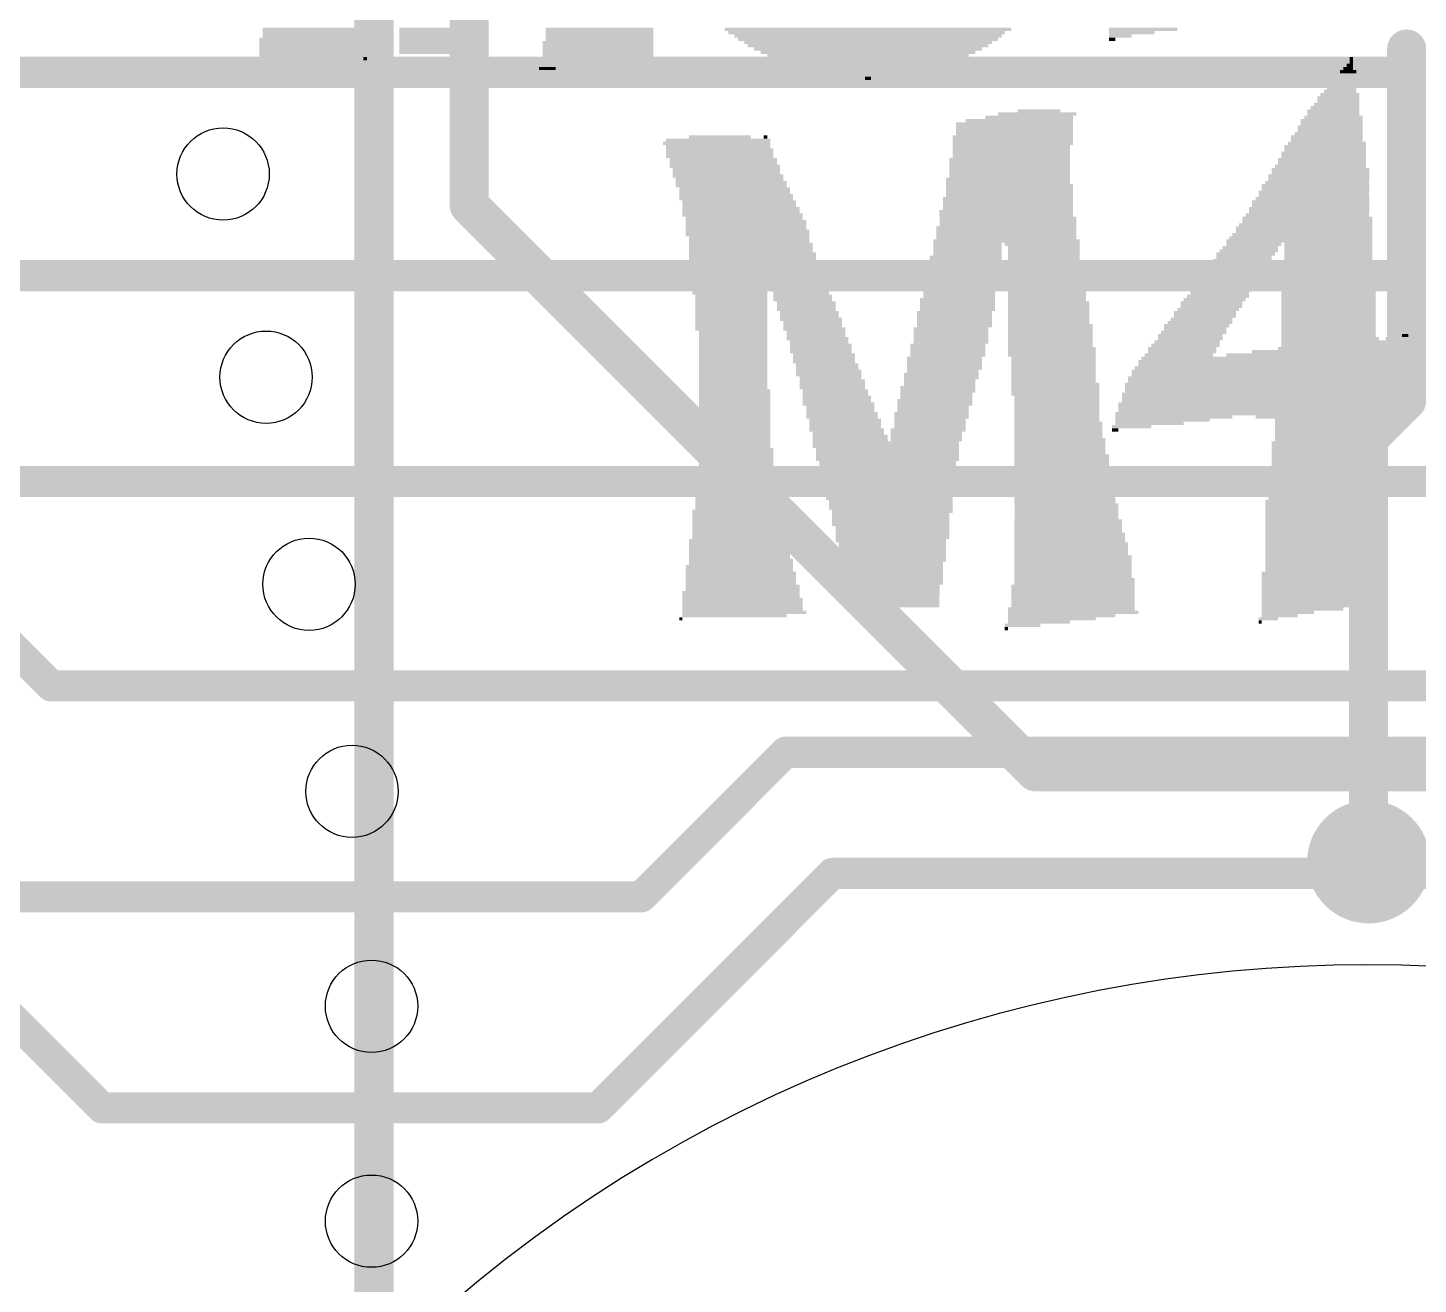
# Model space of a CAD drawing. Extents: x -59 to 59, y -28 to 22.
# Drawn here: x -8.71 to 0.33, y -5.49 to 2.68 of the extents above; entities that cross this region are included whole.
import ezdxf

# ---------------------------------------------------------------- set-up
doc = ezdxf.new("R2010")
doc.units = 0
for name, color, linetype in [('1', 12, 'CONTINUOUS'), ('16', 5, 'CONTINUOUS'), ('18', 110, 'CONTINUOUS'), ('20', 4, 'CONTINUOUS'), ('200', 132, 'CONTINUOUS')]:
    doc.layers.add(name, color=color, linetype=linetype)

# ---------------------------------------------------------------- blocks, each defined once
blk = doc.blocks.new('RECT')
blk.add_solid([(-0.5, -0.5), (0.5, -0.5), (-0.5, 0.5), (0.5, 0.5)])
blk = doc.blocks.new('ROUNDV')
at = {"const_width": 0.5}
blk.add_lwpolyline([(0, -0.25, 1), (0, 0.25, 1), (0, -0.25)], format="xyb", dxfattribs=at)

msp = doc.modelspace()

# ---------------------------------------------------------------- linework, layer by layer
at = {"layer": '1'}
for points, const_width in [([(-10.3886, 2.3876), (9.2456, 2.3876)], 0.2032), ([(-9.7028, 1.0668), (8.5598, 1.0668)], 0.2032), ([(-10.065, -0.095), (-8.5598, -1.6002)], 0.2032), ([(-9.3138, -0.2714), (8.4248, -0.2714)], 0.2032), ([(-8.5598, -1.6002), (7.6708, -1.6002)], 0.2032), ([(-4.7244, -2.9718), (-3.7846, -2.032)], 0.2032), ([(-3.7846, -2.032), (4.2926, -2.032)], 0.2032), ([(-10.478, -2.095), (-8.2296, -4.3434)], 0.2032), ([(-0.127, -2.8194), (-0.052, -2.7444)], 0.254), ([(-0.052, -2.7444), (0.0066, -2.7444)], 0.254), ([(-5.0038, -4.3434), (-3.4798, -2.8194)], 0.2032), ([(-3.4798, -2.8194), (-0.127, -2.8194)], 0.2032), ([(-0.127, -2.8194), (4.1148, -2.8194)], 0.2032), ([(-9.0265, -2.9718), (-4.7244, -2.9718)], 0.2032), ([(-8.2296, -4.3434), (-5.0038, -4.3434)], 0.2032)]:
    msp.add_lwpolyline(points, dxfattribs=dict(at, const_width=const_width))
for points, const_width in [([(-8.5598, -1.5494, 1), (-8.5598, -1.651)], 0.1016), ([(-8.5957, -1.6361, 1), (-8.5239, -1.5643)], 0.1016), ([(-3.7846, -1.9812, 1), (-3.7846, -2.0828)], 0.1016), ([(-3.7487, -2.0679, 1), (-3.8205, -1.9961)], 0.1016), ([(-0.052, -2.6809, 1), (-0.052, -2.8079)], 0.127), ([(-0.0071, -2.7893, 1), (-0.0969, -2.6995)], 0.127), ([(0.0066, -2.8079, 1), (0.0066, -2.6809)], 0.127), ([(-0.1719, -2.7745, 1), (-0.0821, -2.8643)], 0.127), ([(-3.4798, -2.7686, 1), (-3.4798, -2.8702)], 0.1016), ([(-3.4439, -2.8553, 1), (-3.5157, -2.7835)], 0.1016), ([(-0.127, -2.7686, 1), (-0.127, -2.8702)], 0.1016), ([(-0.127, -2.8702, 1), (-0.127, -2.7686)], 0.1016), ([(-4.7603, -2.9359, 1), (-4.6885, -3.0077)], 0.1016), ([(-4.7244, -3.0226, 1), (-4.7244, -2.921)], 0.1016), ([(-8.2296, -4.2926, 1), (-8.2296, -4.3942)], 0.1016), ([(-5.0038, -4.3942, 1), (-5.0038, -4.2926)], 0.1016), ([(-8.2655, -4.3793, 1), (-8.1937, -4.3075)], 0.1016), ([(-5.0397, -4.3075, 1), (-4.9679, -4.3793)], 0.1016)]:
    msp.add_lwpolyline(points, format="xyb", dxfattribs=dict(at, const_width=const_width))
at = {"layer": '16', "const_width": 0.254}
for points in [[(-6.461, -17.145), (-6.461, 4.953)], [(-5.842, 4.191), (-5.842, 1.524)], [(0.254, 0.254), (0.254, 2.54)], [(-5.842, 1.524), (-2.159, -2.159)], [(0, 0), (0.254, 0.254)], [(0.0066, -0.0066), (0, 0)], [(0.0066, -2.7444), (0.0066, -0.0066)], [(-2.159, -2.159), (2.413, -2.159)]]:
    msp.add_lwpolyline(points, dxfattribs=at)
at = {"layer": '16', "const_width": 0.127}
for points in [[(0.3175, 2.54, 1), (0.1905, 2.54)], [(-5.7971, 1.5689, 1), (-5.8869, 1.4791)], [(-5.9055, 1.524, 1), (-5.7785, 1.524)], [(0.2989, 0.2091, 1), (0.2091, 0.2989)], [(0.1905, 0.254, 1), (0.3175, 0.254)], [(0.0449, 0.0449, 1), (-0.0449, -0.0449)], [(-0.0449, 0.0449, 1), (0.0449, -0.0449)], [(0.0701, -0.0066, 1), (-0.0569, -0.0066)], [(-0.0383, -0.0515, 1), (0.0515, 0.0383)], [(-2.159, -2.0955, 1), (-2.159, -2.2225)], [(-2.2039, -2.2039, 1), (-2.1141, -2.1141)], [(-0.0569, -2.7444, 1), (0.0701, -2.7444)]]:
    msp.add_lwpolyline(points, format="xyb", dxfattribs=at)
at = {"layer": '20'}
for centre in [(-7.4422, 1.7272), (-7.1628, 0.4064), (-6.8834, -0.9398), (-6.604, -2.286), (-6.477, -3.683), (-6.477, -5.08)]:
    msp.add_circle(centre, 0.3, dxfattribs=at)
msp.add_arc((0, -12.573), 9.1599, 45, 135, dxfattribs=at)

# ---------------------------------------------------------------- block references
at = {"layer": '18', "xscale": 0.8001, "yscale": 0.8001}
msp.add_blockref('ROUNDV', (0.0066, -2.7444), dxfattribs=at)
msp.add_blockref('ROUNDV', (0.0066, -2.7444), dxfattribs=at)
at = {"layer": '200'}
for p, xscale, yscale in [((-6.8682, 2.667), 0.635, 0.0213), ((-6.8682, 2.6458), 0.635, 0.0211), ((-6.8682, 2.6247), 0.635, 0.0211), ((-6.0211, 2.667), 0.5512, 0.0213), ((-6.0211, 2.6458), 0.5512, 0.0211), ((-6.0211, 2.6247), 0.5512, 0.0211), ((-4.9949, 2.667), 0.6985, 0.0213), ((-4.9949, 2.6458), 0.6985, 0.0211), ((-4.9949, 2.6247), 0.6985, 0.0211), ((-3.2487, 2.667), 1.8644, 0.0213), ((-3.2588, 2.6458), 1.7983, 0.0211), ((-3.2487, 2.6247), 1.7374, 0.0211), ((-1.4592, 2.667), 0.4445, 0.0213), ((-1.5342, 2.6458), 0.2946, 0.0211), ((-1.6078, 2.6247), 0.1473, 0.0211), ((-6.8783, 2.6035), 0.6553, 0.0213), ((-6.8783, 2.5823), 0.6553, 0.0211), ((-6.8682, 2.5612), 0.6756, 0.0211), ((-6.8682, 2.54), 0.6756, 0.0213), ((-6.0211, 2.6035), 0.5512, 0.0213), ((-6.0211, 2.5823), 0.5512, 0.0211), ((-6.0211, 2.5612), 0.5512, 0.0211), ((-6.0325, 2.54), 0.5283, 0.0213), ((-5.0051, 2.5823), 0.7188, 0.0211), ((-5.0051, 2.5612), 0.7188, 0.0211), ((-5.0051, 2.54), 0.7188, 0.0213), ((-4.9949, 2.6035), 0.6985, 0.0213), ((-3.2487, 2.6035), 1.6916, 0.0213), ((-3.2487, 2.5823), 1.6104, 0.0211), ((-3.2487, 2.5612), 1.5646, 0.0211), ((-3.2487, 2.54), 1.4834, 0.0213), ((-1.6612, 2.6035), 0.0406, 0.0213), ((-6.8682, 2.5188), 0.6756, 0.0211), ((-6.8682, 2.4977), 0.6756, 0.0211), ((-6.8999, 2.4765), 0.6121, 0.0213), ((-6.5189, 2.4765), 0.0229, 0.0213), ((-6.0325, 2.5188), 0.5283, 0.0211), ((-5.0051, 2.5188), 0.7188, 0.0211), ((-5.0051, 2.4977), 0.7188, 0.0211), ((-5.1321, 2.4553), 0.4648, 0.0211), ((-5.2172, 2.4342), 0.2946, 0.0211), ((-5.0584, 2.4765), 0.6121, 0.0213), ((-3.2487, 2.5188), 1.397, 0.0211), ((-3.2487, 2.4977), 1.3106, 0.0211), ((-3.2499, 2.4765), 1.2268, 0.0213), ((-3.2588, 2.4553), 1.1227, 0.0211), ((-3.2487, 2.4342), 1.016, 0.0211), ((-0.1156, 2.4342), 0.0432, 0.0211), ((-0.1054, 2.4765), 0.0229, 0.0213), ((-0.1054, 2.4553), 0.0229, 0.0211), ((-5.334, 2.413), 0.1067, 0.0213), ((-3.2487, 2.413), 0.889, 0.0213), ((-3.2487, 2.3918), 0.7214, 0.0211), ((-3.2487, 2.3707), 0.508, 0.0211), ((-3.2487, 2.3495), 0.0406, 0.0213), ((-0.1473, 2.3495), 0.1473, 0.0213), ((-0.1372, 2.3707), 0.127, 0.0211), ((-0.127, 2.3918), 0.1067, 0.0211), ((-0.1257, 2.413), 0.0635, 0.0213), ((-0.1791, 2.2648), 0.2108, 0.0211), ((-0.1689, 2.286), 0.1905, 0.0213), ((-0.1588, 2.3283), 0.1702, 0.0211), ((-0.1588, 2.3072), 0.1702, 0.0211), ((-0.2007, 2.1802), 0.2946, 0.0211), ((-0.1905, 2.2225), 0.2743, 0.0213), ((-0.1905, 2.2013), 0.2743, 0.0211), ((-0.1803, 2.2437), 0.254, 0.0211), ((-2.2644, 2.0743), 0.6985, 0.0211), ((-2.2009, 2.0955), 0.5715, 0.0213), ((-2.1488, 2.1167), 0.508, 0.0211), ((-2.1374, 2.1378), 0.2769, 0.0211), ((-0.2337, 2.0743), 0.4013, 0.0211), ((-0.2223, 2.0955), 0.3785, 0.0213), ((-0.2223, 2.1378), 0.3378, 0.0211), ((-0.2223, 2.1167), 0.3378, 0.0211), ((-0.2121, 2.159), 0.3175, 0.0213), ((-2.2962, 2.0532), 0.762, 0.0211), ((-2.2962, 2.032), 0.762, 0.0213), ((-2.2962, 2.0108), 0.762, 0.0211), ((-2.2962, 1.9897), 0.762, 0.0211), ((-0.254, 1.9897), 0.442, 0.0211), ((-0.2438, 2.032), 0.4216, 0.0213), ((-0.2438, 2.0108), 0.4216, 0.0211), ((-0.2337, 2.0532), 0.4013, 0.0211), ((-4.2329, 1.9262), 0.6985, 0.0211), ((-4.2228, 1.9473), 0.6782, 0.0211), ((-4.2228, 1.905), 0.6782, 0.0213), ((-4.2113, 1.9685), 0.4013, 0.0213), ((-3.9154, 1.9685), 0.0229, 0.0213), ((-2.3165, 1.905), 0.762, 0.0213), ((-2.3063, 1.9685), 0.7823, 0.0213), ((-2.3063, 1.9473), 0.7823, 0.0211), ((-2.3063, 1.9262), 0.7823, 0.0211), ((-0.2756, 1.905), 0.5309, 0.0213), ((-0.2642, 1.9262), 0.508, 0.0211), ((-0.2654, 1.9685), 0.4648, 0.0213), ((-0.2654, 1.9473), 0.4648, 0.0211), ((-4.2126, 1.8838), 0.6985, 0.0211), ((-4.2126, 1.8627), 0.6985, 0.0211), ((-4.2126, 1.8415), 0.6985, 0.0213), ((-4.1897, 1.8203), 0.6985, 0.0211), ((-4.1897, 1.7992), 0.6985, 0.0211), ((-2.3279, 1.8203), 0.7849, 0.0211), ((-2.3279, 1.7992), 0.7849, 0.0211), ((-2.3165, 1.8838), 0.762, 0.0211), ((-2.3165, 1.8627), 0.762, 0.0211), ((-2.3165, 1.8415), 0.762, 0.0213), ((-0.2959, 1.8203), 0.5715, 0.0211), ((-0.2959, 1.7992), 0.5715, 0.0211), ((-0.2858, 1.8627), 0.5512, 0.0211), ((-0.2858, 1.8415), 0.5512, 0.0213), ((-0.2756, 1.8838), 0.5309, 0.0211), ((-4.1796, 1.778), 0.7188, 0.0213), ((-4.1694, 1.7568), 0.6985, 0.0211), ((-4.1694, 1.7357), 0.6985, 0.0211), ((-4.1593, 1.7145), 0.7188, 0.0213), ((-2.3279, 1.778), 0.7849, 0.0213), ((-2.3279, 1.7568), 0.7849, 0.0211), ((-2.3279, 1.7357), 0.7849, 0.0211), ((-2.3279, 1.7145), 0.7849, 0.0213), ((-0.3175, 1.7145), 0.6553, 0.0213), ((-0.3073, 1.7568), 0.635, 0.0211), ((-0.3073, 1.7357), 0.635, 0.0211), ((-0.3061, 1.778), 0.5918, 0.0213), ((-4.1377, 1.6722), 0.7214, 0.0211), ((-4.1377, 1.651), 0.7214, 0.0213), ((-4.1491, 1.6933), 0.6985, 0.0211), ((-4.1161, 1.6298), 0.7188, 0.0211), ((-2.3381, 1.6933), 0.8052, 0.0211), ((-2.3381, 1.6722), 0.8052, 0.0211), ((-2.3279, 1.651), 0.8255, 0.0213), ((-2.3279, 1.6298), 0.8255, 0.0211), ((-0.3391, 1.651), 0.6985, 0.0213), ((-0.3391, 1.6298), 0.6985, 0.0211), ((-0.3277, 1.6722), 0.6756, 0.0211), ((-0.3175, 1.6933), 0.6553, 0.0211), ((-4.1161, 1.6087), 0.7188, 0.0211), ((-4.1059, 1.5875), 0.7391, 0.0213), ((-4.1059, 1.5663), 0.7391, 0.0211), ((-4.0856, 1.5452), 0.7391, 0.0211), ((-2.3381, 1.5663), 0.8458, 0.0211), ((-2.3381, 1.5452), 0.8458, 0.0211), ((-2.3279, 1.6087), 0.8255, 0.0211), ((-2.3279, 1.5875), 0.8255, 0.0213), ((-0.3708, 1.5452), 0.762, 0.0211), ((-0.3594, 1.5663), 0.7391, 0.0211), ((-0.3493, 1.6087), 0.7188, 0.0211), ((-0.3493, 1.5875), 0.7188, 0.0213), ((-4.0856, 1.524), 0.7391, 0.0213), ((-4.0742, 1.5028), 0.762, 0.0211), ((-4.0742, 1.4817), 0.762, 0.0211), ((-4.064, 1.4605), 0.7823, 0.0213), ((-4.0538, 1.4393), 0.762, 0.0211), ((-2.3495, 1.4817), 0.8687, 0.0211), ((-2.3495, 1.4605), 0.8687, 0.0213), ((-2.3393, 1.4393), 0.889, 0.0211), ((-2.3381, 1.524), 0.8458, 0.0213), ((-2.3381, 1.5028), 0.8458, 0.0211), ((-0.3924, 1.4393), 0.8458, 0.0211), ((-0.3912, 1.4605), 0.8026, 0.0213), ((-0.381, 1.5028), 0.7823, 0.0211), ((-0.381, 1.4817), 0.7823, 0.0211), ((-0.3708, 1.524), 0.762, 0.0213), ((-4.0323, 1.3547), 0.8052, 0.0211), ((-4.0424, 1.4182), 0.7849, 0.0211), ((-4.0424, 1.397), 0.7849, 0.0213), ((-4.0424, 1.3758), 0.7849, 0.0211), ((-2.3495, 1.3758), 0.9093, 0.0211), ((-2.3495, 1.3547), 0.9093, 0.0211), ((-2.3393, 1.4182), 0.889, 0.0211), ((-2.3393, 1.397), 0.889, 0.0213), ((-0.4128, 1.3758), 0.8865, 0.0211), ((-0.4128, 1.3547), 0.8865, 0.0211), ((-0.4026, 1.397), 0.8661, 0.0213), ((-0.3924, 1.4182), 0.8458, 0.0211), ((-4.0323, 1.3335), 0.8052, 0.0213), ((-4.0208, 1.3123), 0.7823, 0.0211), ((-4.0208, 1.2912), 0.7823, 0.0211), ((-4.0107, 1.27), 0.8026, 0.0213), ((-2.3482, 1.2912), 0.9525, 0.0211), ((-2.6022, 1.27), 0.4445, 0.0213), ((-2.3495, 1.3335), 0.9093, 0.0213), ((-2.3495, 1.3123), 0.9093, 0.0211), ((-2.1158, 1.27), 0.4877, 0.0213), ((-0.4445, 1.2912), 0.95, 0.0211), ((-0.7404, 1.27), 0.3581, 0.0213), ((-0.4343, 1.3123), 0.9296, 0.0211), ((-0.4242, 1.3335), 0.9093, 0.0213), ((-0.2553, 1.27), 0.5715, 0.0213), ((-4.0107, 1.2488), 0.8026, 0.0211), ((-4.0107, 1.2277), 0.8026, 0.0211), ((-3.9992, 1.2065), 0.8255, 0.0213), ((-3.9992, 1.1853), 0.8255, 0.0211), ((-2.6137, 1.1853), 0.4674, 0.0211), ((-2.6022, 1.2488), 0.4445, 0.0211), ((-2.6022, 1.2277), 0.4445, 0.0211), ((-2.6022, 1.2065), 0.4445, 0.0213), ((-2.1057, 1.2488), 0.4674, 0.0211), ((-2.1057, 1.2277), 0.4674, 0.0211), ((-2.1057, 1.2065), 0.4674, 0.0213), ((-2.1057, 1.1853), 0.4674, 0.0211), ((-0.7925, 1.2065), 0.381, 0.0213), ((-0.8039, 1.1853), 0.3581, 0.0211), ((-0.7722, 1.2277), 0.381, 0.0211), ((-0.762, 1.2488), 0.3607, 0.0211), ((-0.2553, 1.2488), 0.5715, 0.0211), ((-0.2553, 1.2277), 0.5715, 0.0211), ((-0.2553, 1.2065), 0.5715, 0.0213), ((-0.2553, 1.1853), 0.5715, 0.0211), ((-3.9992, 1.1642), 0.8255, 0.0211), ((-3.9789, 1.143), 0.8255, 0.0213), ((-3.9789, 1.1218), 0.8255, 0.0211), ((-3.9789, 1.1007), 0.8255, 0.0211), ((-3.9688, 1.0795), 0.8458, 0.0213), ((-2.6353, 1.1007), 0.4648, 0.0211), ((-2.6353, 1.0795), 0.4648, 0.0213), ((-2.6137, 1.1642), 0.4674, 0.0211), ((-2.6251, 1.143), 0.4445, 0.0213), ((-2.6251, 1.1218), 0.4445, 0.0211), ((-2.1057, 1.1642), 0.4674, 0.0211), ((-2.0955, 1.143), 0.4877, 0.0213), ((-2.0955, 1.1218), 0.4877, 0.0211), ((-2.0955, 1.1007), 0.4877, 0.0211), ((-2.0955, 1.0795), 0.4877, 0.0213), ((-0.8788, 1.0795), 0.381, 0.0213), ((-0.8573, 1.1007), 0.3835, 0.0211), ((-0.8357, 1.143), 0.381, 0.0213), ((-0.8357, 1.1218), 0.381, 0.0211), ((-0.8153, 1.1642), 0.381, 0.0211), ((-0.2553, 1.1642), 0.5715, 0.0211), ((-0.2553, 1.143), 0.5715, 0.0213), ((-0.2553, 1.1218), 0.5715, 0.0211), ((-0.2553, 1.1007), 0.5715, 0.0211), ((-0.2553, 1.0795), 0.5715, 0.0213), ((-3.9688, 1.0583), 0.8458, 0.0211), ((-3.9688, 1.0372), 0.8458, 0.0211), ((-3.9573, 1.016), 0.8687, 0.0213), ((-4.1478, 0.9948), 0.4877, 0.0211), ((-3.7033, 0.9948), 0.3607, 0.0211), ((-2.6454, 1.016), 0.4851, 0.0213), ((-2.6454, 0.9948), 0.4851, 0.0211), ((-2.6353, 1.0583), 0.4648, 0.0211), ((-2.6353, 1.0372), 0.4648, 0.0211), ((-2.0955, 1.0583), 0.4877, 0.0211), ((-2.0955, 1.0372), 0.4877, 0.0211), ((-2.0853, 1.016), 0.508, 0.0213), ((-2.0853, 0.9948), 0.508, 0.0211), ((-0.9309, 0.9948), 0.4039, 0.0211), ((-0.9195, 1.016), 0.381, 0.0213), ((-0.889, 1.0583), 0.4013, 0.0211), ((-0.8992, 1.0372), 0.381, 0.0211), ((-0.2553, 1.0583), 0.5715, 0.0211), ((-0.2553, 1.0372), 0.5715, 0.0211), ((-0.2553, 1.016), 0.5715, 0.0213), ((-0.2553, 0.9948), 0.5715, 0.0211), ((-4.1478, 0.9737), 0.4877, 0.0211), ((-4.1478, 0.9525), 0.4877, 0.0213), ((-4.1377, 0.9313), 0.4674, 0.0211), ((-4.1377, 0.9102), 0.4674, 0.0211), ((-3.6932, 0.9737), 0.381, 0.0211), ((-3.683, 0.9525), 0.3607, 0.0213), ((-3.6728, 0.9313), 0.381, 0.0211), ((-3.6728, 0.9102), 0.381, 0.0211), ((-2.667, 0.9102), 0.4877, 0.0211), ((-2.6556, 0.9737), 0.4648, 0.0211), ((-2.6556, 0.9525), 0.4648, 0.0213), ((-2.6556, 0.9313), 0.4648, 0.0211), ((-2.0853, 0.9737), 0.508, 0.0211), ((-2.0853, 0.9525), 0.508, 0.0213), ((-2.0853, 0.9313), 0.508, 0.0211), ((-2.0853, 0.9102), 0.508, 0.0211), ((-0.9944, 0.9102), 0.4039, 0.0211), ((-0.9728, 0.9313), 0.4013, 0.0211), ((-0.9525, 0.9737), 0.4013, 0.0211), ((-0.9627, 0.9525), 0.381, 0.0213), ((-0.254, 0.9737), 0.6147, 0.0211), ((-0.254, 0.9525), 0.6147, 0.0213), ((-0.254, 0.9313), 0.6147, 0.0211), ((-0.254, 0.9102), 0.6147, 0.0211), ((-4.1377, 0.889), 0.4674, 0.0213), ((-4.1377, 0.8678), 0.4674, 0.0211), ((-4.1377, 0.8467), 0.4674, 0.0211), ((-4.1377, 0.8255), 0.4674, 0.0213), ((-4.1377, 0.8043), 0.4674, 0.0211), ((-3.65, 0.889), 0.381, 0.0213), ((-3.65, 0.8678), 0.381, 0.0211), ((-3.65, 0.8467), 0.381, 0.0211), ((-3.6297, 0.8255), 0.381, 0.0213), ((-3.6297, 0.8043), 0.381, 0.0211), ((-2.6873, 0.8255), 0.4877, 0.0213), ((-2.6873, 0.8043), 0.4877, 0.0211), ((-2.667, 0.889), 0.4877, 0.0213), ((-2.667, 0.8678), 0.4877, 0.0211), ((-2.667, 0.8467), 0.4877, 0.0211), ((-2.0739, 0.889), 0.5309, 0.0213), ((-2.0739, 0.8678), 0.5309, 0.0211), ((-2.0739, 0.8467), 0.5309, 0.0211), ((-2.0739, 0.8255), 0.5309, 0.0213), ((-2.0739, 0.8043), 0.5309, 0.0211), ((-1.0579, 0.8255), 0.4039, 0.0213), ((-1.0579, 0.8043), 0.4039, 0.0211), ((-1.0363, 0.8467), 0.4013, 0.0211), ((-1.016, 0.889), 0.4013, 0.0213), ((-1.016, 0.8678), 0.4013, 0.0211), ((-0.254, 0.889), 0.6147, 0.0213), ((-0.254, 0.8678), 0.6147, 0.0211), ((-0.254, 0.8467), 0.6147, 0.0211), ((-0.254, 0.8255), 0.6147, 0.0213), ((-0.254, 0.8043), 0.6147, 0.0211), ((-4.1377, 0.7832), 0.4674, 0.0211), ((-4.1377, 0.762), 0.4674, 0.0213), ((-4.1377, 0.7408), 0.4674, 0.0211), ((-4.1377, 0.7197), 0.4674, 0.0211), ((-3.6195, 0.7832), 0.4013, 0.0211), ((-3.5979, 0.7197), 0.4039, 0.0211), ((-3.6093, 0.762), 0.381, 0.0213), ((-3.6093, 0.7408), 0.381, 0.0211), ((-2.7089, 0.7197), 0.4851, 0.0211), ((-2.6873, 0.7832), 0.4877, 0.0211), ((-2.6873, 0.762), 0.4877, 0.0213), ((-2.6873, 0.7408), 0.4877, 0.0211), ((-2.0739, 0.7832), 0.5309, 0.0211), ((-2.0739, 0.762), 0.5309, 0.0213), ((-2.0638, 0.7408), 0.5512, 0.0211), ((-2.0638, 0.7197), 0.5512, 0.0211), ((-1.1113, 0.7408), 0.4242, 0.0211), ((-1.1214, 0.7197), 0.4039, 0.0211), ((-1.0897, 0.762), 0.4216, 0.0213), ((-1.0795, 0.7832), 0.4013, 0.0211), ((-0.254, 0.7832), 0.6147, 0.0211), ((-0.254, 0.762), 0.6147, 0.0213), ((-0.254, 0.7408), 0.6147, 0.0211), ((-0.254, 0.7197), 0.6147, 0.0211), ((-4.1262, 0.6985), 0.4445, 0.0213), ((-4.1262, 0.6773), 0.4445, 0.0211), ((-4.1262, 0.6562), 0.4445, 0.0211), ((-4.1262, 0.635), 0.4445, 0.0213), ((-3.5865, 0.6985), 0.381, 0.0213), ((-3.5865, 0.6773), 0.381, 0.0211), ((-3.5763, 0.6562), 0.4013, 0.0211), ((-3.5662, 0.635), 0.381, 0.0213), ((-2.7089, 0.6985), 0.4851, 0.0213), ((-2.7089, 0.6773), 0.4851, 0.0211), ((-2.7089, 0.6562), 0.4851, 0.0211), ((-2.7089, 0.635), 0.4851, 0.0213), ((-2.0638, 0.6985), 0.5512, 0.0213), ((-2.0638, 0.6773), 0.5512, 0.0211), ((-2.0638, 0.6562), 0.5512, 0.0211), ((-2.0638, 0.635), 0.5512, 0.0213), ((-1.1747, 0.635), 0.4242, 0.0213), ((-1.1532, 0.6773), 0.4216, 0.0211), ((-1.1532, 0.6562), 0.4216, 0.0211), ((-1.1316, 0.6985), 0.4242, 0.0213), ((-0.254, 0.6985), 0.6147, 0.0213), ((-0.254, 0.6773), 0.6147, 0.0211), ((-0.1486, 0.635), 0.8255, 0.0213), ((-0.2438, 0.6562), 0.635, 0.0211), ((0.1905, 0.6562), 0.1473, 0.0211), ((0.2438, 0.6773), 0.0406, 0.0211), ((-4.1262, 0.6138), 0.4445, 0.0211), ((-4.1262, 0.5927), 0.4445, 0.0211), ((-4.1262, 0.5715), 0.4445, 0.0213), ((-4.1262, 0.5503), 0.4445, 0.0211), ((-3.556, 0.6138), 0.4013, 0.0211), ((-3.556, 0.5927), 0.4013, 0.0211), ((-3.556, 0.5715), 0.4013, 0.0213), ((-3.5344, 0.5503), 0.4039, 0.0211), ((-2.7305, 0.6138), 0.4877, 0.0211), ((-2.7305, 0.5927), 0.4877, 0.0211), ((-2.7305, 0.5715), 0.4877, 0.0213), ((-2.7305, 0.5503), 0.4877, 0.0211), ((-2.0638, 0.6138), 0.5512, 0.0211), ((-2.0536, 0.5927), 0.5715, 0.0211), ((-2.0536, 0.5715), 0.5715, 0.0213), ((-2.0536, 0.5503), 0.5715, 0.0211), ((-1.2281, 0.5503), 0.4445, 0.0211), ((-1.2052, 0.5927), 0.4445, 0.0211), ((-1.2052, 0.5715), 0.4445, 0.0213), ((-1.1849, 0.6138), 0.4445, 0.0211), ((-0.3277, 0.5503), 1.1836, 0.0211), ((-0.2438, 0.5715), 1.016, 0.0213), ((-0.1588, 0.5927), 0.8458, 0.0211), ((-0.1486, 0.6138), 0.8255, 0.0211), ((-4.1262, 0.5292), 0.4445, 0.0211), ((-4.1262, 0.508), 0.4445, 0.0213), ((-4.1262, 0.4868), 0.4445, 0.0211), ((-4.1262, 0.4657), 0.4445, 0.0211), ((-4.1262, 0.4445), 0.4445, 0.0213), ((-3.5344, 0.5292), 0.4039, 0.0211), ((-3.5344, 0.508), 0.4039, 0.0213), ((-3.5141, 0.4868), 0.4039, 0.0211), ((-3.5141, 0.4657), 0.4039, 0.0211), ((-3.5039, 0.4445), 0.4242, 0.0213), ((-2.7508, 0.5292), 0.4877, 0.0211), ((-2.7508, 0.508), 0.4877, 0.0213), ((-2.7508, 0.4868), 0.4877, 0.0211), ((-2.7508, 0.4657), 0.4877, 0.0211), ((-2.7623, 0.4445), 0.4648, 0.0213), ((-2.0422, 0.5292), 0.5486, 0.0211), ((-2.0422, 0.508), 0.5486, 0.0213), ((-2.0422, 0.4868), 0.5486, 0.0211), ((-2.0422, 0.4657), 0.5486, 0.0211), ((-2.0422, 0.4445), 0.5486, 0.0213), ((-0.635, 0.4445), 1.7983, 0.0213), ((-0.6248, 0.4657), 1.778, 0.0211), ((-0.6134, 0.508), 1.7551, 0.0213), ((-0.6134, 0.4868), 1.7551, 0.0211), ((-0.6033, 0.5292), 1.7348, 0.0211), ((-4.1262, 0.4233), 0.4445, 0.0211), ((-4.1262, 0.4022), 0.4445, 0.0211), ((-4.1262, 0.381), 0.4445, 0.0213), ((-4.1262, 0.3598), 0.4445, 0.0211), ((-3.5039, 0.4233), 0.4242, 0.0211), ((-3.4925, 0.4022), 0.4013, 0.0211), ((-3.4811, 0.381), 0.4242, 0.0213), ((-3.4811, 0.3598), 0.4242, 0.0211), ((-2.7724, 0.4233), 0.4851, 0.0211), ((-2.7724, 0.4022), 0.4851, 0.0211), ((-2.7826, 0.381), 0.4648, 0.0213), ((-2.7826, 0.3598), 0.4648, 0.0211), ((-2.0422, 0.4233), 0.5486, 0.0211), ((-2.0422, 0.4022), 0.5486, 0.0211), ((-2.0422, 0.381), 0.5486, 0.0213), ((-2.0307, 0.3598), 0.5715, 0.0211), ((-0.6452, 0.3598), 1.8644, 0.0211), ((-0.635, 0.4022), 1.844, 0.0211), ((-0.635, 0.381), 1.844, 0.0213), ((-0.635, 0.4233), 1.7983, 0.0211), ((-4.1161, 0.3175), 0.4648, 0.0213), ((-4.1161, 0.2963), 0.4648, 0.0211), ((-4.1161, 0.2752), 0.4648, 0.0211), ((-4.1262, 0.3387), 0.4445, 0.0211), ((-3.4811, 0.3387), 0.4242, 0.0211), ((-3.4607, 0.3175), 0.4242, 0.0213), ((-3.4607, 0.2963), 0.4242, 0.0211), ((-3.4506, 0.2752), 0.4445, 0.0211), ((-2.794, 0.3387), 0.4877, 0.0211), ((-2.794, 0.3175), 0.4877, 0.0213), ((-2.8042, 0.2963), 0.4674, 0.0211), ((-2.8042, 0.2752), 0.4674, 0.0211), ((-2.0307, 0.3387), 0.5715, 0.0211), ((-2.0307, 0.3175), 0.5715, 0.0213), ((-2.0307, 0.2963), 0.5715, 0.0211), ((-2.0206, 0.2752), 0.5512, 0.0211), ((-0.6553, 0.2963), 1.8847, 0.0211), ((-0.6553, 0.2752), 1.8847, 0.0211), ((-0.6452, 0.3387), 1.8644, 0.0211), ((-0.6452, 0.3175), 1.8644, 0.0213), ((-4.1161, 0.254), 0.4648, 0.0213), ((-4.1161, 0.2328), 0.4648, 0.0211), ((-4.1161, 0.2117), 0.4648, 0.0211), ((-4.1161, 0.1905), 0.4648, 0.0213), ((-3.4506, 0.254), 0.4445, 0.0213), ((-3.4404, 0.2328), 0.4648, 0.0211), ((-3.429, 0.2117), 0.442, 0.0211), ((-3.429, 0.1905), 0.442, 0.0213), ((-2.8258, 0.2117), 0.4648, 0.0211), ((-2.8258, 0.1905), 0.4648, 0.0213), ((-2.8143, 0.254), 0.4877, 0.0213), ((-2.8143, 0.2328), 0.4877, 0.0211), ((-2.0206, 0.254), 0.5512, 0.0213), ((-2.0206, 0.2328), 0.5512, 0.0211), ((-2.0206, 0.2117), 0.5512, 0.0211), ((-2.0206, 0.1905), 0.5512, 0.0213), ((-0.6782, 0.2117), 1.8847, 0.0211), ((-0.6782, 0.1905), 1.8847, 0.0213), ((-0.6668, 0.2328), 1.9075, 0.0211), ((-0.6553, 0.254), 1.8847, 0.0213), ((-4.1161, 0.1693), 0.4648, 0.0211), ((-4.1161, 0.1482), 0.4648, 0.0211), ((-4.1161, 0.127), 0.4648, 0.0213), ((-4.1161, 0.1058), 0.4648, 0.0211), ((-4.1161, 0.0847), 0.4648, 0.0211), ((-3.4176, 0.1693), 0.4648, 0.0211), ((-3.4176, 0.1482), 0.4648, 0.0211), ((-3.3973, 0.127), 0.4648, 0.0213), ((-3.3973, 0.1058), 0.4648, 0.0211), ((-3.3973, 0.0847), 0.4648, 0.0211), ((-2.8359, 0.1693), 0.4851, 0.0211), ((-2.8359, 0.1482), 0.4851, 0.0211), ((-2.8461, 0.127), 0.4648, 0.0213), ((-2.8461, 0.1058), 0.4648, 0.0211), ((-2.8461, 0.0847), 0.4648, 0.0211), ((-2.0206, 0.1693), 0.5512, 0.0211), ((-2.0206, 0.1482), 0.5512, 0.0211), ((-2.0206, 0.127), 0.5512, 0.0213), ((-2.0104, 0.1058), 0.5715, 0.0211), ((-2.0104, 0.0847), 0.5715, 0.0211), ((-1.5342, 0.0847), 0.254, 0.0211), ((-1.4186, 0.1058), 0.4445, 0.0211), ((-0.6883, 0.1693), 1.905, 0.0211), ((-1.2598, 0.1482), 0.762, 0.0211), ((-1.3335, 0.127), 0.6147, 0.0213), ((-0.2324, 0.1482), 0.9931, 0.0211), ((-0.1689, 0.127), 0.8661, 0.0213), ((-0.2324, 0.1058), 0.7391, 0.0211), ((-0.2743, 0.0847), 0.6553, 0.0211), ((-4.1161, 0.0635), 0.4648, 0.0213), ((-4.1161, 0.0423), 0.4648, 0.0211), ((-4.1161, 0.0212), 0.4648, 0.0211), ((-4.1161, 0), 0.4648, 0.0213), ((-3.3871, 0.0635), 0.4851, 0.0213), ((-3.3655, 0.0212), 0.4877, 0.0211), ((-3.3655, 0), 0.4877, 0.0213), ((-3.3769, 0.0423), 0.4648, 0.0211), ((-2.8575, 0.0635), 0.4877, 0.0213), ((-2.8689, 0.0423), 0.4648, 0.0211), ((-2.8689, 0.0212), 0.4648, 0.0211), ((-2.8689, 0), 0.4648, 0.0213), ((-2.0104, 0.0635), 0.5715, 0.0213), ((-2.0104, 0.0423), 0.5715, 0.0211), ((-2.0104, 0.0212), 0.5715, 0.0211), ((-2.0003, 0), 0.5918, 0.0213), ((-1.6408, 0.0635), 0.0406, 0.0213), ((-0.2743, 0.0635), 0.6553, 0.0213), ((-0.2743, 0.0423), 0.6553, 0.0211), ((-0.2743, 0.0212), 0.6553, 0.0211), ((-0.2743, 0), 0.6553, 0.0213), ((-4.1161, -0.0212), 0.4648, 0.0211), ((-4.1161, -0.0423), 0.4648, 0.0211), ((-4.1059, -0.0635), 0.4851, 0.0213), ((-4.1059, -0.0847), 0.4851, 0.0211), ((-3.1331, -0.0212), 0.9525, 0.0211), ((-3.1331, -0.0423), 0.9525, 0.0211), ((-3.1217, -0.0635), 0.9296, 0.0213), ((-3.1217, -0.0847), 0.9296, 0.0211), ((-2.0003, -0.0212), 0.5918, 0.0211), ((-2.0003, -0.0423), 0.5918, 0.0211), ((-2.0003, -0.0635), 0.5918, 0.0213), ((-2.0003, -0.0847), 0.5918, 0.0211), ((-0.2858, -0.0212), 0.6782, 0.0211), ((-0.2858, -0.0423), 0.6782, 0.0211), ((-0.2858, -0.0635), 0.6782, 0.0213), ((-0.2858, -0.0847), 0.6782, 0.0211), ((-4.1059, -0.1058), 0.4851, 0.0211), ((-4.1059, -0.127), 0.4851, 0.0213), ((-4.1059, -0.1482), 0.4851, 0.0211), ((-4.1059, -0.1693), 0.4851, 0.0211), ((-4.1059, -0.1905), 0.4851, 0.0213), ((-3.1217, -0.1058), 0.9296, 0.0211), ((-3.1217, -0.127), 0.9296, 0.0213), ((-3.1217, -0.1482), 0.889, 0.0211), ((-3.1217, -0.1693), 0.889, 0.0211), ((-3.1217, -0.1905), 0.889, 0.0213), ((-1.9888, -0.1058), 0.6147, 0.0211), ((-1.9888, -0.127), 0.6147, 0.0213), ((-1.9888, -0.1482), 0.6147, 0.0211), ((-1.9888, -0.1693), 0.6147, 0.0211), ((-1.9888, -0.1905), 0.6147, 0.0213), ((-0.2959, -0.1905), 0.6985, 0.0213), ((-0.2858, -0.1058), 0.6782, 0.0211), ((-0.2858, -0.127), 0.6782, 0.0213), ((-0.2858, -0.1482), 0.6782, 0.0211), ((-0.2858, -0.1693), 0.6782, 0.0211), ((-4.1059, -0.254), 0.5309, 0.0213), ((-4.1059, -0.2752), 0.5309, 0.0211), ((-4.1173, -0.2328), 0.508, 0.0211), ((-4.1059, -0.2117), 0.4851, 0.0211), ((-3.1217, -0.2117), 0.889, 0.0211), ((-3.1115, -0.2328), 0.8687, 0.0211), ((-3.1115, -0.254), 0.8687, 0.0213), ((-3.1115, -0.2752), 0.8687, 0.0211), ((-1.9787, -0.2117), 0.635, 0.0211), ((-1.9787, -0.2328), 0.635, 0.0211), ((-1.9787, -0.254), 0.635, 0.0213), ((-1.9787, -0.2752), 0.635, 0.0211), ((-0.2959, -0.2117), 0.6985, 0.0211), ((-0.2959, -0.2328), 0.6985, 0.0211), ((-0.2959, -0.254), 0.6985, 0.0213), ((-0.2959, -0.2752), 0.6985, 0.0211), ((-4.1059, -0.2963), 0.5309, 0.0211), ((-4.1059, -0.3175), 0.5309, 0.0213), ((-4.1059, -0.3387), 0.5309, 0.0211), ((-4.1059, -0.3598), 0.5309, 0.0211), ((-3.1115, -0.2963), 0.8687, 0.0211), ((-3.1102, -0.3175), 0.8255, 0.0213), ((-3.1102, -0.3387), 0.8255, 0.0211), ((-3.1102, -0.3598), 0.8255, 0.0211), ((-1.9787, -0.2963), 0.635, 0.0211), ((-1.9685, -0.3175), 0.6553, 0.0213), ((-1.9685, -0.3387), 0.6553, 0.0211), ((-1.9685, -0.3598), 0.6553, 0.0211), ((-0.3073, -0.2963), 0.6756, 0.0211), ((-0.3073, -0.3175), 0.6756, 0.0213), ((-0.3073, -0.3387), 0.6756, 0.0211), ((-0.3073, -0.3598), 0.6756, 0.0211), ((-4.1059, -0.381), 0.5309, 0.0213), ((-4.0957, -0.4022), 0.5512, 0.0211), ((-4.0957, -0.4233), 0.5512, 0.0211), ((-4.0957, -0.4445), 0.5512, 0.0213), ((-3.1102, -0.381), 0.8255, 0.0213), ((-3.1001, -0.4022), 0.8052, 0.0211), ((-3.1001, -0.4233), 0.8052, 0.0211), ((-3.1001, -0.4445), 0.8052, 0.0213), ((-1.9685, -0.381), 0.6553, 0.0213), ((-1.9685, -0.4022), 0.6553, 0.0211), ((-1.9583, -0.4233), 0.6756, 0.0211), ((-1.9583, -0.4445), 0.6756, 0.0213), ((-0.3175, -0.4022), 0.696, 0.0211), ((-0.3175, -0.4233), 0.696, 0.0211), ((-0.3175, -0.4445), 0.696, 0.0213), ((-0.3073, -0.381), 0.6756, 0.0213), ((-4.1059, -0.4657), 0.5715, 0.0211), ((-4.1059, -0.4868), 0.5715, 0.0211), ((-4.0957, -0.508), 0.5918, 0.0213), ((-4.0957, -0.5292), 0.5918, 0.0211), ((-4.0957, -0.5503), 0.5918, 0.0211), ((-3.0899, -0.4657), 0.7849, 0.0211), ((-3.1013, -0.4868), 0.762, 0.0211), ((-3.1013, -0.508), 0.762, 0.0213), ((-3.1013, -0.5292), 0.762, 0.0211), ((-3.1013, -0.5503), 0.762, 0.0211), ((-1.9583, -0.4657), 0.6756, 0.0211), ((-1.9583, -0.4868), 0.6756, 0.0211), ((-1.9583, -0.508), 0.6756, 0.0213), ((-1.9469, -0.5292), 0.6985, 0.0211), ((-1.9469, -0.5503), 0.6985, 0.0211), ((-0.3175, -0.4657), 0.696, 0.0211), ((-0.3175, -0.4868), 0.696, 0.0211), ((-0.3175, -0.508), 0.696, 0.0213), ((-0.3175, -0.5292), 0.696, 0.0211), ((-0.3175, -0.5503), 0.696, 0.0211), ((-4.0843, -0.5927), 0.6147, 0.0211), ((-4.0843, -0.6138), 0.6147, 0.0211), ((-4.0843, -0.635), 0.6147, 0.0213), ((-4.0957, -0.5715), 0.5918, 0.0213), ((-3.0899, -0.5715), 0.7391, 0.0213), ((-3.0899, -0.5927), 0.7391, 0.0211), ((-3.0899, -0.6138), 0.7391, 0.0211), ((-3.0899, -0.635), 0.7391, 0.0213), ((-1.9368, -0.6138), 0.7188, 0.0211), ((-1.9368, -0.635), 0.7188, 0.0213), ((-1.9469, -0.5715), 0.6985, 0.0213), ((-1.9469, -0.5927), 0.6985, 0.0211), ((-0.3175, -0.5715), 0.696, 0.0213), ((-0.3061, -0.5927), 0.7188, 0.0211), ((-0.3061, -0.6138), 0.7188, 0.0211), ((-0.3061, -0.635), 0.7188, 0.0213), ((-4.0945, -0.6562), 0.635, 0.0211), ((-4.0945, -0.6773), 0.635, 0.0211), ((-4.0843, -0.6985), 0.6553, 0.0213), ((-4.0843, -0.7197), 0.6553, 0.0211), ((-3.1001, -0.6562), 0.7188, 0.0211), ((-3.0899, -0.6773), 0.6985, 0.0211), ((-3.0899, -0.6985), 0.6985, 0.0213), ((-3.0899, -0.7197), 0.6985, 0.0211), ((-1.9368, -0.6562), 0.7188, 0.0211), ((-1.9266, -0.6773), 0.7391, 0.0211), ((-1.9266, -0.6985), 0.7391, 0.0213), ((-1.9266, -0.7197), 0.7391, 0.0211), ((-0.3061, -0.6562), 0.7188, 0.0211), ((-0.3061, -0.6773), 0.7188, 0.0211), ((-0.3061, -0.6985), 0.7188, 0.0213), ((-0.3061, -0.7197), 0.7188, 0.0211), ((-4.0843, -0.7408), 0.6553, 0.0211), ((-4.0843, -0.762), 0.6553, 0.0213), ((-4.0742, -0.7832), 0.6756, 0.0211), ((-4.0742, -0.8043), 0.6756, 0.0211), ((-3.0899, -0.7408), 0.6985, 0.0211), ((-3.0899, -0.762), 0.6985, 0.0213), ((-3.0899, -0.7832), 0.6985, 0.0211), ((-3.1001, -0.8043), 0.6782, 0.0211), ((-1.9152, -0.762), 0.762, 0.0213), ((-1.9152, -0.7832), 0.762, 0.0211), ((-1.9152, -0.8043), 0.762, 0.0211), ((-1.9266, -0.7408), 0.7391, 0.0211), ((-0.3061, -0.7408), 0.7188, 0.0211), ((-0.3061, -0.762), 0.7188, 0.0213), ((-0.3061, -0.7832), 0.7188, 0.0211), ((-0.3061, -0.8043), 0.7188, 0.0211), ((-4.0856, -0.8255), 0.6985, 0.0213), ((-4.0856, -0.8467), 0.6985, 0.0211), ((-4.0754, -0.8678), 0.7188, 0.0211), ((-4.0754, -0.889), 0.7188, 0.0213), ((-4.0754, -0.9102), 0.7188, 0.0211), ((-3.0899, -0.8255), 0.6579, 0.0213), ((-3.0899, -0.8467), 0.6579, 0.0211), ((-3.0899, -0.8678), 0.6579, 0.0211), ((-3.0899, -0.889), 0.6579, 0.0213), ((-3.0899, -0.9102), 0.6579, 0.0211), ((-1.9152, -0.8255), 0.762, 0.0213), ((-1.9152, -0.8467), 0.762, 0.0211), ((-1.9152, -0.8678), 0.762, 0.0211), ((-1.9152, -0.889), 0.762, 0.0213), ((-1.905, -0.9102), 0.7823, 0.0211), ((-0.3073, -0.8678), 0.762, 0.0211), ((-0.3073, -0.889), 0.762, 0.0213), ((-0.3073, -0.9102), 0.762, 0.0211), ((-0.3061, -0.8255), 0.7188, 0.0213), ((-0.3061, -0.8467), 0.7188, 0.0211), ((-4.0742, -0.9948), 0.762, 0.0211), ((-4.0754, -0.9313), 0.7188, 0.0211), ((-4.064, -0.9525), 0.7417, 0.0213), ((-4.064, -0.9737), 0.7417, 0.0211), ((-3.0899, -0.9313), 0.6579, 0.0211), ((-3.1013, -0.9525), 0.635, 0.0213), ((-3.1013, -0.9737), 0.635, 0.0211), ((-3.1013, -0.9948), 0.635, 0.0211), ((-1.9152, -0.9525), 0.8026, 0.0213), ((-1.9152, -0.9737), 0.8026, 0.0211), ((-1.9152, -0.9948), 0.8026, 0.0211), ((-1.905, -0.9313), 0.7823, 0.0211), ((-0.3073, -0.9313), 0.762, 0.0211), ((-0.3073, -0.9525), 0.762, 0.0213), ((-0.3073, -0.9737), 0.762, 0.0211), ((-0.3073, -0.9948), 0.762, 0.0211), ((-4.0742, -1.016), 0.762, 0.0213), ((-4.064, -1.0372), 0.7823, 0.0211), ((-4.064, -1.0583), 0.7823, 0.0211), ((-4.064, -1.0795), 0.7823, 0.0213), ((-3.0899, -1.016), 0.6121, 0.0213), ((-3.0899, -1.0372), 0.6121, 0.0211), ((-3.0899, -1.0583), 0.6121, 0.0211), ((-3.0899, -1.0795), 0.6121, 0.0213), ((-1.9152, -1.016), 0.8026, 0.0213), ((-1.9152, -1.0372), 0.8026, 0.0211), ((-1.9152, -1.0583), 0.8026, 0.0211), ((-1.9152, -1.0795), 0.8026, 0.0213), ((-0.2959, -1.0372), 0.7849, 0.0211), ((-0.2959, -1.0583), 0.7849, 0.0211), ((-0.2959, -1.0795), 0.7849, 0.0213), ((-0.3073, -1.016), 0.762, 0.0213), ((-4.4653, -1.1642), 0.0203, 0.0211), ((-4.0526, -1.1218), 0.8052, 0.0211), ((-4.1161, -1.143), 0.6782, 0.0213), ((-4.064, -1.1007), 0.7823, 0.0211), ((-1.9266, -1.1007), 0.8255, 0.0211), ((-1.9152, -1.1218), 0.8484, 0.0211), ((-1.9901, -1.143), 0.6985, 0.0213), ((-2.0536, -1.1642), 0.5715, 0.0211), ((-2.1374, -1.1853), 0.4039, 0.0211), ((-0.6452, -1.1642), 0.127, 0.0211), ((-0.6985, -1.1853), 0.0203, 0.0211), ((-0.4229, -1.1007), 0.5309, 0.0211), ((-0.5182, -1.1218), 0.3404, 0.0211), ((-0.5715, -1.143), 0.2337, 0.0213), ((-2.2441, -1.2065), 0.2311, 0.0213), ((-2.3495, -1.2277), 0.0203, 0.0211)]:
    msp.add_blockref('RECT', p, dxfattribs=dict(at, xscale=xscale, yscale=yscale))

doc.saveas('drawing.dxf')
